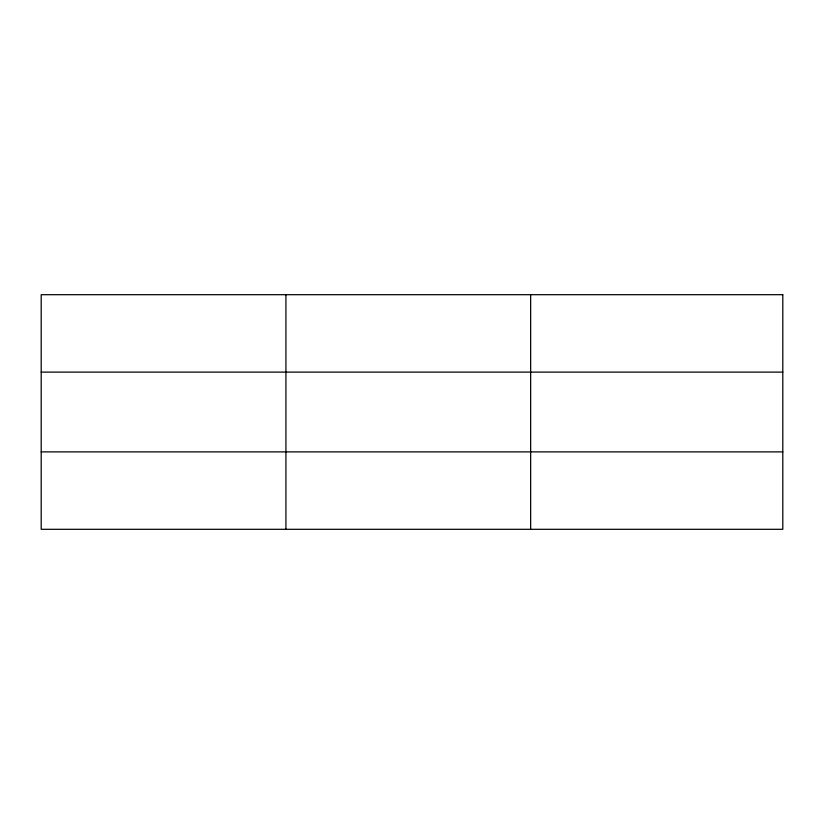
<?xml version="1.0" encoding="UTF-8"?>
<svg xmlns="http://www.w3.org/2000/svg" width="824" height="824" viewBox="0 0 824 824"><rect width="100%" height="100%" fill="white"/><g stroke="black" fill="none" stroke-linecap="round" stroke-linejoin="round"><path stroke-width="1.24" d="M285.928 529.307L285.928 294.693M530.656 529.307L530.656 294.693M41.2 372.118L782.8 372.118M41.2 451.882L782.8 451.882M782.8 294.693L782.8 529.307L41.2 529.307L41.2 294.693L782.8 294.693"/></g></svg>
